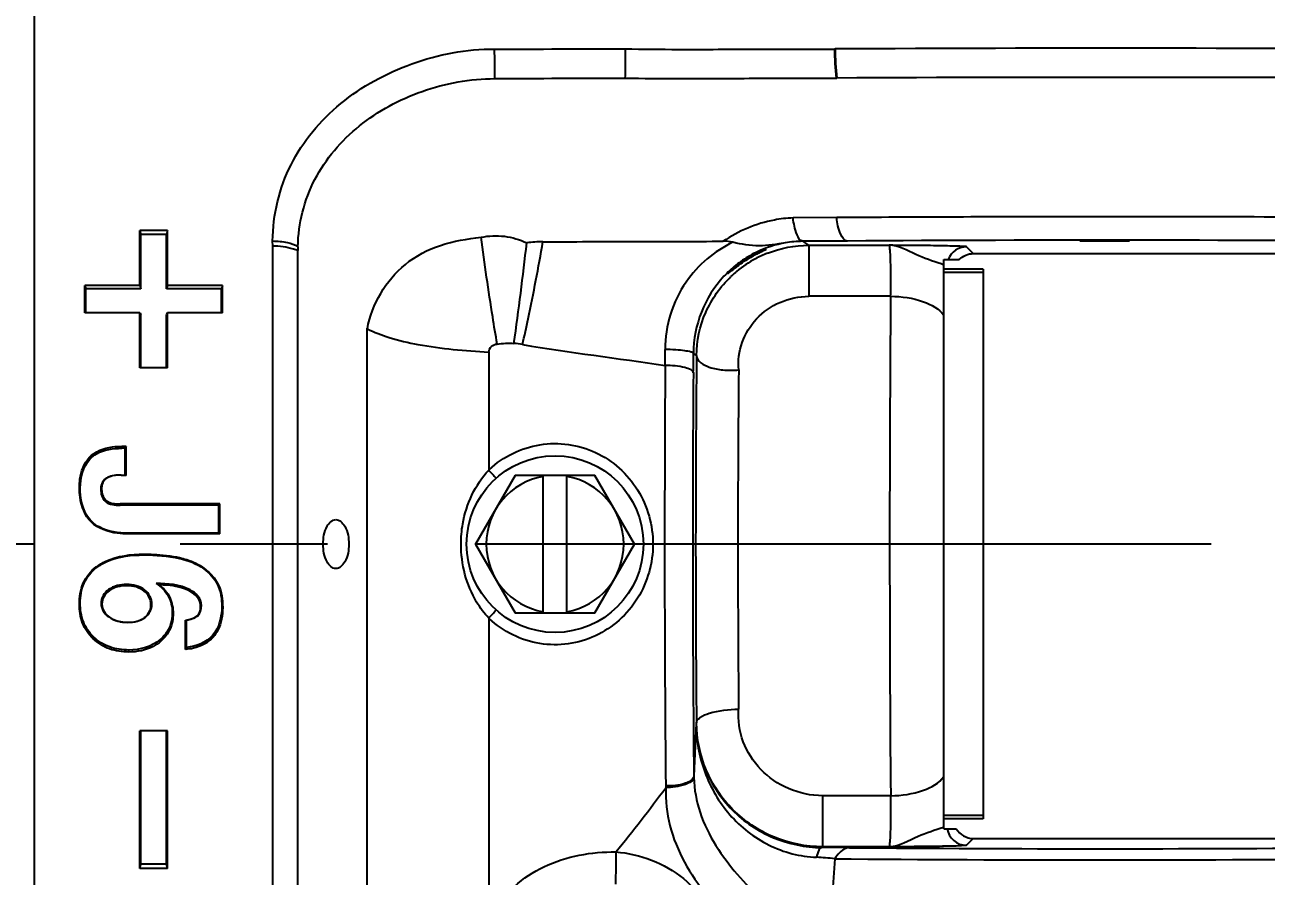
# Model space of a CAD drawing. Header units: millimetres. Extents: x 5828 to 6704, y 123 to 421.
# Drawn here: x 6524.703 to 6527.864, y 213.497 to 215.665 of the extents above; entities that cross this region are included whole.
import ezdxf

# ---------------------------------------------------------------- set-up
doc = ezdxf.new("R2010")
doc.units = ezdxf.units.MM
doc.linetypes.add('CENTER', pattern=[0.6, 0.375, -0.075, 0.075, -0.075])
for name, color, linetype in [('中心线', 7, 'Continuous'), ('外形图', 7, 'Continuous'), ('尺寸标注', 7, 'Continuous'), ('运动范围', 7, 'Continuous')]:
    doc.layers.add(name, color=color, linetype=linetype)
doc.styles.add('微软雅黑', font='msyh.ttc', dxfattribs={"height": 1.5})
doc.dimstyles.new('尺寸标注_1_20比例', dxfattribs={"dimtxt": 1.5, "dimasz": 1.25, "dimexe": 0.5, "dimexo": 0.4, "dimgap": 0.5, "dimtad": 1, "dimdec": 1, "dimlfac": 20, "dimdsep": 46, "dimtxsty": '微软雅黑', "dimcen": 0.09, "dimadec": 0, "dimazin": 0, "dimtp": 0.01, "dimtm": 0.01, "dimtfac": 1, "dimtdec": 1, "dimtofl": 0, "dimtmove": 0, "dimatfit": 3, "dimfxl": 1, "dimtolj": 1, "dimarcsym": 0})

# ---------------------------------------------------------------- blocks, each defined once
blk = doc.blocks.new('*D1145')
at = {"layer": 'Defpoints', "color": 0}
for p in [(6564.9775, 227.1499), (6618.6004, 224.7716), (6488.2514, 214.3423), (6559.4529, 214.3423), (6635.7237, 214.3423)]:
    blk.add_point(p, dxfattribs=at)
at = {"layer": '尺寸标注', "color": 0, "lineweight": -2}
blk.add_arc((6559.4529, 214.3423), 13.9483, 15.13637, 174.86363, dxfattribs=at)
at = {"layer": '尺寸标注', "color": 0}
for points in [[(6572.7139, 217.9391), (6573.1206, 218.0298), (6573.1893, 216.7644)], [(6545.3524, 215.6004), (6545.7687, 215.5817), (6545.5045, 214.3423)]]:
    blk.add_solid(points, dxfattribs=at)
at = {"layer": '尺寸标注', "color": 0, "insert": (6557.2583, 229.4032), "char_height": 1.5, "attachment_point": 5, "rotation": 8.2904, "style": '微软雅黑'}
blk.add_mtext('\\A1;{\\fAlibaba PuHuiTi 3.0 55 Regular|b0|i0|c134|p18;-\\A1;170%%d}', dxfattribs=at)
blk = doc.blocks.new('*D1146')
at = {"layer": 'Defpoints', "color": 0}
for p in [(6488.2514, 214.3423), (6559.4529, 214.3423), (6635.7237, 214.3423), (6618.6004, 203.913), (6564.9841, 201.5194)]:
    blk.add_point(p, dxfattribs=at)
at = {"layer": '尺寸标注', "color": 0, "lineweight": -2}
blk.add_arc((6559.4529, 214.3423), 13.965, 185.13022, 344.86978, dxfattribs=at)
at = {"layer": '尺寸标注', "color": 0}
for points in [[(6545.7519, 213.1029), (6545.3356, 213.0842), (6545.4878, 214.3423)], [(6573.1371, 210.6519), (6572.7305, 210.7426), (6573.2057, 211.9173)]]:
    blk.add_solid(points, dxfattribs=at)
at = {"layer": '尺寸标注', "color": 0, "insert": (6555.4094, 202.3101), "char_height": 1.5, "attachment_point": 5, "rotation": 341.4248, "style": '微软雅黑'}
blk.add_mtext('\\A1;{\\fAlibaba PuHuiTi 3.0 55 Regular|b0|i0|c134|p18;+\\A1;170%%d}', dxfattribs=at)

msp = doc.modelspace()

# ---------------------------------------------------------------- linework, layer by layer
at = {"layer": '中心线', "linetype": 'CENTER', "ltscale": 5}
msp.add_line((6635.7237, 214.3423), (6488.2514, 214.3423), dxfattribs=at)
at = {"layer": '外形图', "linetype": 'ByBlock'}
for p, q in [((6524.7279, 212.0173), (6524.7279, 216.6673)), ((6526.7645, 215.6034), (6526.7661, 215.6034)), ((6526.7688, 215.5292), (6526.7704, 215.5293)), ((6526.7701, 215.1739), (6526.6589, 215.1732)), ((6527.3879, 215.1761), (6527.3778, 215.176)), ((6527.3903, 215.1761), (6527.3879, 215.1761)), ((6527.3987, 215.1761), (6527.3903, 215.1761)), ((6527.4035, 215.1761), (6527.3987, 215.1761)), ((6527.5071, 215.1761), (6527.4035, 215.1761)), ((6527.5155, 215.1761), (6527.5071, 215.1761)), ((6527.518, 215.1761), (6527.5155, 215.1761)), ((6527.5281, 215.176), (6527.518, 215.1761)), ((6524.9959, 215.0013), (6524.9959, 215.1413)), ((6525.0659, 215.1413), (6524.9959, 215.1413)), ((6524.9959, 215.1413), (6524.998, 215.1306)), ((6524.998, 214.9921), (6524.998, 215.1306)), ((6525.0637, 215.1306), (6524.998, 215.1306)), ((6525.0659, 215.1413), (6525.0637, 215.1306)), ((6525.0637, 214.9921), (6525.0637, 215.1306)), ((6525.0659, 215.0013), (6525.0659, 215.1413)), ((6525.334, 215.1013), (6525.3339, 215.1144)), ((6525.334, 212.3498), (6525.334, 215.1013)), ((6526.7975, 215.1143), (6526.6838, 215.1136)), ((6526.699, 215.1034), (6526.6838, 215.1136)), ((6526.699, 215.1034), (6526.699, 214.9735)), ((6526.699, 215.1034), (6526.904, 215.1034)), ((6527.1179, 215.0823), (6527.1006, 215.0995)), ((6525.3981, 212.3831), (6525.3981, 215.0902)), ((6527.0429, 213.6173), (6527.0429, 215.0673)), ((6527.0429, 215.0673), (6527.0822, 215.0673)), ((6527.1179, 215.0823), (6529.2404, 215.0823)), ((6526.5137, 215.0473), (6526.508, 215.0473)), ((6527.1429, 215.0423), (6527.0429, 215.0423)), ((6527.1429, 215.0338), (6527.0429, 215.0338)), ((6527.1429, 215.0423), (6527.1429, 213.6423)), ((6524.8559, 214.9313), (6524.8559, 215.0013)), ((6524.9959, 215.0013), (6524.8559, 215.0013)), ((6524.8559, 215.0013), (6524.858, 214.9921)), ((6524.9959, 215.0013), (6524.998, 214.9921)), ((6525.0659, 215.0013), (6525.0637, 214.9921)), ((6525.2059, 215.0013), (6525.0659, 215.0013)), ((6525.2059, 215.0013), (6525.2037, 214.9921)), ((6525.2059, 214.9313), (6525.2059, 215.0013)), ((6524.858, 214.9313), (6524.858, 214.9921)), ((6524.998, 214.9921), (6524.858, 214.9921)), ((6525.2037, 214.9921), (6525.0637, 214.9921)), ((6525.2037, 214.9313), (6525.2037, 214.9921)), ((6526.9075, 214.9735), (6526.699, 214.9735)), ((6524.9959, 214.9313), (6524.8559, 214.9313)), ((6524.9959, 214.7913), (6524.9959, 214.9313)), ((6524.9959, 214.9313), (6524.998, 214.9271)), ((6524.998, 214.7913), (6524.998, 214.9271)), ((6525.0659, 214.9313), (6525.0637, 214.9271)), ((6525.0637, 214.7913), (6525.0637, 214.9271)), ((6525.0659, 214.7913), (6525.0659, 214.9313)), ((6525.2059, 214.9313), (6525.0659, 214.9313)), ((6525.5738, 214.8921), (6525.5738, 212.8995)), ((6525.8841, 214.8316), (6525.8841, 214.5309)), ((6526.4133, 214.8225), (6526.4053, 214.8278)), ((6525.0659, 214.7913), (6524.9959, 214.7913)), ((6524.9498, 214.5913), (6524.9498, 214.5864)), ((6524.9607, 214.5913), (6524.9498, 214.5913)), ((6524.9607, 214.5913), (6524.9586, 214.5864)), ((6524.9607, 214.517), (6524.9607, 214.5913)), ((6524.8669, 214.5628), (6524.8685, 214.559)), ((6524.9586, 214.5864), (6524.9498, 214.5864)), ((6524.9586, 214.5173), (6524.9586, 214.5864)), ((6524.9483, 214.5174), (6524.9484, 214.5177)), ((6524.9607, 214.517), (6524.9483, 214.5174)), ((6524.9586, 214.5173), (6524.9484, 214.5177)), ((6524.9607, 214.517), (6524.9586, 214.5173)), ((6525.9518, 214.5173), (6525.8508, 214.3423)), ((6526.1539, 214.5173), (6525.9518, 214.5173)), ((6526.0229, 214.1673), (6526.0229, 214.5173)), ((6526.0829, 214.1673), (6526.0829, 214.5173)), ((6526.2549, 214.3423), (6526.1539, 214.5173)), ((6524.8418, 214.4865), (6524.844, 214.4849)), ((6524.8983, 214.4845), (6524.8962, 214.483)), ((6524.9094, 214.4539), (6524.908, 214.451)), ((6524.9456, 214.4446), (6524.9456, 214.4413)), ((6525.1994, 214.4446), (6524.9456, 214.4446)), ((6525.1972, 214.4413), (6524.9456, 214.4413)), ((6525.1994, 214.4446), (6525.1972, 214.4413)), ((6525.1972, 214.3704), (6525.1972, 214.4413)), ((6525.1994, 214.3685), (6525.1994, 214.4446)), ((6524.872, 214.3987), (6524.8735, 214.3996)), ((6524.9656, 214.3685), (6524.9656, 214.3704)), ((6525.1972, 214.3704), (6524.9656, 214.3704)), ((6525.1994, 214.3685), (6524.9656, 214.3685)), ((6525.1994, 214.3685), (6525.1972, 214.3704)), ((6525.8508, 214.3423), (6525.9518, 214.1673)), ((6526.1539, 214.1673), (6526.2549, 214.3423)), ((6525.0061, 214.3166), (6525.0061, 214.3147)), ((6525.097, 214.3078), (6525.0965, 214.306)), ((6524.8849, 214.2843), (6524.8862, 214.2831)), ((6525.1598, 214.2805), (6525.1585, 214.2794)), ((6524.9173, 214.2233), (6524.916, 214.2264)), ((6524.9622, 214.2364), (6524.9622, 214.2397)), ((6525.0071, 214.2224), (6525.0085, 214.2253)), ((6525.1226, 214.2225), (6525.1236, 214.2257)), ((6525.1954, 214.2395), (6525.1934, 214.2396)), ((6524.8418, 214.1899), (6524.844, 214.1915)), ((6524.8993, 214.1894), (6524.8971, 214.191)), ((6525.0241, 214.1874), (6525.0263, 214.1891)), ((6525.1504, 214.1845), (6525.1526, 214.1862)), ((6525.2067, 214.1808), (6525.2045, 214.1826)), ((6524.9181, 214.1565), (6524.9169, 214.1567)), ((6525.008, 214.1555), (6525.0094, 214.1558)), ((6525.0804, 214.165), (6525.0782, 214.1669)), ((6525.1123, 214.0741), (6525.1123, 214.1484)), ((6525.1145, 214.0793), (6525.1145, 214.1487)), ((6525.1416, 214.1596), (6525.143, 214.1599)), ((6525.8841, 214.1537), (6525.8841, 213.3544)), ((6525.9518, 214.1673), (6526.1539, 214.1673)), ((6524.9651, 214.1431), (6524.9651, 214.143)), ((6524.8767, 214.1014), (6524.8782, 214.1056)), ((6525.049, 214.0948), (6525.0476, 214.0991)), ((6525.1823, 214.1055), (6525.1806, 214.1095)), ((6524.9676, 214.0675), (6524.9676, 214.0726)), ((6524.9959, 213.5165), (6524.9959, 213.8665)), ((6525.0659, 213.8665), (6524.9959, 213.8665)), ((6524.998, 213.5274), (6524.998, 213.8665)), ((6525.0637, 213.5274), (6525.0637, 213.8665)), ((6525.0659, 213.5165), (6525.0659, 213.8665)), ((6526.412, 213.8865), (6526.4064, 213.7513)), ((6526.412, 213.8865), (6526.4131, 213.8873)), ((6526.4064, 213.7513), (6526.4064, 213.7478)), ((6526.3348, 213.7263), (6526.3348, 213.7218)), ((6526.7345, 213.5713), (6526.7345, 213.7015)), ((6526.9076, 213.7015), (6526.7345, 213.7015)), ((6527.1429, 213.6508), (6527.0429, 213.6508)), ((6527.1429, 213.6423), (6527.0429, 213.6423)), ((6527.0429, 213.6173), (6527.0746, 213.6173)), ((6527.1179, 213.5923), (6527.1007, 213.5752)), ((6527.1179, 213.5923), (6528.9297, 213.5923)), ((6526.7318, 213.5695), (6526.7345, 213.5713)), ((6526.9041, 213.5713), (6526.7345, 213.5713)), ((6524.9959, 213.5165), (6524.998, 213.5274)), ((6525.0659, 213.5165), (6524.9959, 213.5165)), ((6525.0637, 213.5274), (6524.998, 213.5274)), ((6525.0659, 213.5165), (6525.0637, 213.5274))]:
    msp.add_line(p, q, dxfattribs=at)
msp.add_lwpolyline([(6525.5738, 214.8921), (6525.5744, 214.8915), (6525.5751, 214.891)], dxfattribs=at)
msp.add_circle((6526.0529, 214.3423), 0.225, dxfattribs=at)
for centre, radius, start, end in [((6520.9182, 215.5165), 4.9815, 0.1326, 0.9948), ((6527.5284, 215.6088), 0.7639, 180.4066, 185.9763), ((6527.4515, 91.7506), 123.8547, 89.56129, 90.317039), ((6527.5082, 215.6068), 0.7419, 180.2633, 185.9978), ((6527.4515, 92.7587), 122.7725, 89.559833, 90.3179), ((6527.4463, 104.6683), 110.5077, 90.035502, 90.35057), ((6527.4902, 113.7364), 101.4397, 89.518572, 89.978615), ((6525.7981, 215.0929), 0.3999, 178.9949, 180.384), ((6517.8338, 216.0225), 8.1981, 351.8034, 353.60731), ((6526.023, 214.7616), 0.3507, 90.1738, 96.891), ((6526.6867, 214.8384), 0.2754, 99.9886, 115.4862), ((6526.6856, 214.8366), 0.277, 90.3783, 99.6978), ((6527.4512, 111.3082), 103.8082, 89.527752, 90.360776), ((6527.1006, 215.0495), 0.05, 90.0212, 159.1845), ((6526.6889, 214.8338), 0.2805, 124.3556, 128.7396), ((6526.6995, 214.8157), 0.2879, 118.2677, 129.7927), ((6526.6893, 214.8331), 0.2813, 115.4933, 124.3436), ((6526.6995, 214.8154), 0.2881, 111.535, 118.2473), ((6526.6922, 214.8299), 0.2856, 128.7682, 137.0593), ((6526.764, 214.7108), 0.4194, 126.637, 128.5749), ((6526.6982, 214.8173), 0.2857, 129.8064, 133.1508), ((6526.6718, 214.8504), 0.2561, 128.746, 129.7494), ((6526.6959, 214.8265), 0.2906, 137.0717, 179.7458), ((6526.6975, 214.818), 0.2848, 133.1527, 133.6444), ((6603.768, 214.3425), 76.8631, 179.529666, 180.477859), ((6525.9073, 214.4809), 0.375, 80.3388, 83.7515), ((6507.7287, 214.5786), 18.6061, 0.67389, 0.79934), ((6510.6438, 214.8823), 15.7616, 359.62417, 359.80184), ((6578.2739, 214.342), 51.8629, 179.46913, 180.50236), ((6592.2419, 214.3432), 65.91, 179.605072, 180.536238), ((6588.3635, 214.343), 61.9599, 179.596819, 180.547096), ((6572.5693, 214.342), 46.0508, 179.44775, 180.52259), ((6526.0559, 214.3492), 0.2501, 132.8153, 133.3898), ((6526.0529, 214.3423), 0.175, 99.8709, 260.1291), ((6526.0529, 214.3423), 0.175, 279.8709, 80.1291), ((6524.9879, 214.1217), 0.1297, 64.0624, 67.5979), ((6525.0791, 214.4272), 0.2808, 276.7982, 277.2479), ((6526.0559, 214.3354), 0.2501, 226.6084, 227.1443), ((6522.6582, 215.0988), 2.6594, 337.3378, 337.4604), ((6527.0021, 213.7366), 0.1226, 289.0102, 289.4297), ((6527.1007, 213.6252), 0.05, 189.0547, 269.9774), ((6537.3721, 213.3988), 11.1653, 179.18148, 179.6047), ((6526.6949, 200.8427), 12.7268, 89.5136, 89.83393), ((6527.4533, 292.8013), 79.2349, 269.529732, 270.452326), ((6526.6956, 212.9957), 0.5494, 82.7274, 87.6077), ((6550.9537, 211.9092), 24.2435, 176.14127, 176.5915), ((6527.4533, 300.6448), 87.1068, 269.547361, 270.435401)]:
    msp.add_arc(centre, radius, start, end, dxfattribs=at)
msp.add_ellipse((6527.4529, 215.1146), major_axis=(0.0625, 0), ratio=0.017455, dxfattribs=at)
for points, knots in [([(6525.3339, 215.1144), (6525.3343, 215.181), (6525.367, 215.3164), (6525.501, 215.4762), (6525.6865, 215.5761), (6525.8276, 215.6038), (6525.899, 215.603)], [0, 0, 0, 0, 0.243295, 0.487117, 0.739396, 1, 1, 1, 1]), ([(6526.2313, 215.6036), (6526.2314, 215.5972), (6526.2316, 215.5723), (6526.2314, 215.5475), (6526.231, 215.5291)], [0, 0, 0, 0, 0.258382, 1, 1, 1, 1]), ([(6526.2313, 215.6036), (6526.2767, 215.6032), (6526.3894, 215.6017), (6526.5671, 215.6035), (6526.6994, 215.6029), (6526.7645, 215.6033)], [0, 0, 0, 0, 0.255553, 0.633889, 1, 1, 1, 1]), ([(6525.3982, 215.0999), (6525.3992, 215.1588), (6525.4293, 215.2782), (6525.5495, 215.4174), (6525.713, 215.505), (6525.8371, 215.5277), (6525.8997, 215.528)], [0, 0, 0, 0, 0.244101, 0.488378, 0.740362, 1, 1, 1, 1]), ([(6526.231, 215.5291), (6526.2769, 215.5287), (6526.3908, 215.5274), (6526.5701, 215.5293), (6526.7035, 215.5288), (6526.7688, 215.5292)], [0, 0, 0, 0, 0.255839, 0.635762, 1, 1, 1, 1]), ([(6526.6589, 215.1731), (6526.6429, 215.1724), (6526.5803, 215.1655), (6526.52, 215.1403), (6526.4813, 215.1137)], [0, 0, 0, 0, 0.2534, 1, 1, 1, 1]), ([(6526.6838, 215.1136), (6526.6764, 215.114), (6526.6644, 215.1395), (6526.6608, 215.1586), (6526.6589, 215.1731)], [0, 0, 0, 0, 0.336675, 1, 1, 1, 1]), ([(6526.7975, 215.1143), (6526.7896, 215.1147), (6526.7747, 215.1387), (6526.7717, 215.1594), (6526.7701, 215.174)], [0, 0, 0, 0, 0.352562, 1, 1, 1, 1]), ([(6525.8648, 215.1241), (6525.8842, 215.1277), (6525.9245, 215.1299), (6525.9629, 215.1178), (6525.9809, 215.1097)], [0, 0, 0, 0, 0.500979, 1, 1, 1, 1]), ([(6525.3339, 215.1144), (6525.3465, 215.1143), (6525.3685, 215.1121), (6525.3903, 215.1053), (6525.3982, 215.0999)], [0, 0, 0, 0, 0.567857, 1, 1, 1, 1]), ([(6525.3981, 215.0902), (6525.3945, 215.0917), (6525.3736, 215.0981), (6525.3518, 215.1015), (6525.334, 215.1013)], [0, 0, 0, 0, 0.183039, 1, 1, 1, 1]), ([(6525.5751, 214.891), (6525.5865, 214.9534), (6525.641, 215.0465), (6525.7607, 215.1093), (6525.8297, 215.1196), (6525.8648, 215.1241)], [0, 0, 0, 0, 0.478394, 0.733429, 1, 1, 1, 1]), ([(6525.9055, 214.8519), (6525.9016, 214.8749), (6525.8868, 214.9654), (6525.8735, 215.0562), (6525.8648, 215.1241)], [0, 0, 0, 0, 0.253722, 1, 1, 1, 1]), ([(6525.9702, 214.8506), (6525.9751, 214.8725), (6525.9939, 214.9594), (6526.0108, 215.0468), (6526.0219, 215.1122)], [0, 0, 0, 0, 0.252982, 1, 1, 1, 1]), ([(6526.0219, 215.1122), (6526.0603, 215.112), (6526.1371, 215.1133), (6526.2903, 215.1125), (6526.405, 215.1133), (6526.4813, 215.1137)], [0, 0, 0, 0, 0.250842, 0.501846, 1, 1, 1, 1]), ([(6526.5058, 215.1112), (6526.4587, 215.0889), (6526.3687, 215.0129), (6526.333, 214.8982), (6526.333, 214.8382)], [0, 0, 0, 0, 0.465009, 1, 1, 1, 1]), ([(6526.639, 215.1096), (6526.617, 215.1061), (6526.5725, 215.0983), (6526.5276, 215.1057), (6526.5058, 215.1112)], [0, 0, 0, 0, 0.498152, 1, 1, 1, 1]), ([(6527.1006, 215.0995), (6527.0995, 215.1006), (6527.0929, 215.0996), (6527.0817, 215.1015), (6527.0624, 215.1014), (6527.0377, 215.1021), (6527.0082, 215.1025), (6526.9631, 215.103), (6526.928, 215.1032), (6526.904, 215.1034)], [0, 0, 0, 0, 0.023889, 0.086398, 0.184205, 0.312334, 0.464611, 0.634241, 1, 1, 1, 1]), ([(6527.0359, 215.056), (6527.0141, 215.063), (6526.9705, 215.0779), (6526.9279, 215.1028), (6526.904, 215.1034)], [0, 0, 0, 0, 0.488619, 1, 1, 1, 1]), ([(6526.9075, 214.9735), (6526.9078, 214.9879), (6526.9081, 215.0166), (6526.9079, 215.0515), (6526.9068, 215.076), (6526.9065, 215.0901), (6526.9049, 215.0976), (6526.9051, 215.103), (6526.904, 215.1034)], [0, 0, 0, 0, 0.331724, 0.662114, 0.79939, 0.905529, 0.973681, 1, 1, 1, 1]), ([(6526.5115, 215.0501), (6526.5196, 215.0566), (6526.536, 215.0682), (6526.5576, 215.0801), (6526.5727, 215.0866), (6526.5822, 215.0907), (6526.5861, 215.0911), (6526.5904, 215.0932), (6526.5904, 215.0926)], [0, 0, 0, 0, 0.344713, 0.670801, 0.806938, 0.91212, 0.978139, 1, 1, 1, 1]), ([(6526.5904, 215.0926), (6526.5904, 215.0919), (6526.5866, 215.0912), (6526.5824, 215.0883), (6526.5735, 215.0847), (6526.5588, 215.0771), (6526.5379, 215.0652), (6526.5218, 215.0536), (6526.5137, 215.0473)], [0, 0, 0, 0, 0.024663, 0.092314, 0.197714, 0.332868, 0.65611, 1, 1, 1, 1]), ([(6526.4924, 215.031), (6526.4919, 215.0314), (6526.4949, 215.0338), (6526.4966, 215.0367), (6526.5022, 215.0419), (6526.5058, 215.0454), (6526.508, 215.0473)], [0, 0, 0, 0, 0.080516, 0.299474, 0.61649, 1, 1, 1, 1]), ([(6526.5025, 215.0386), (6526.5002, 215.0368), (6526.497, 215.0355), (6526.4934, 215.0304), (6526.4924, 215.031)], [0, 0, 0, 0, 0.712728, 1, 1, 1, 1]), ([(6526.4133, 214.8225), (6526.4136, 214.8599), (6526.4295, 214.9353), (6526.4739, 214.9983), (6526.5009, 215.0241)], [0, 0, 0, 0, 0.500151, 1, 1, 1, 1]), ([(6526.5206, 214.7859), (6526.5184, 214.8093), (6526.5245, 214.8577), (6526.5631, 214.9199), (6526.6242, 214.9628), (6526.674, 214.9734), (6526.699, 214.9735)], [0, 0, 0, 0, 0.244125, 0.488363, 0.7398, 1, 1, 1, 1]), ([(6526.9075, 214.9735), (6526.9357, 214.9733), (6526.9841, 214.9667), (6527.0311, 214.9423), (6527.0429, 214.9251)], [0, 0, 0, 0, 0.575161, 1, 1, 1, 1]), ([(6525.5751, 214.891), (6525.5926, 214.8816), (6525.6352, 214.8657), (6525.738, 214.8418), (6525.8238, 214.8349), (6525.8841, 214.8316)], [0, 0, 0, 0, 0.188206, 0.427682, 1, 1, 1, 1]), ([(6525.8841, 214.8316), (6525.8848, 214.8368), (6525.8895, 214.8474), (6525.9003, 214.8513), (6525.9055, 214.8519)], [0, 0, 0, 0, 0.496042, 1, 1, 1, 1]), ([(6526.4053, 214.8278), (6526.4049, 214.8301), (6526.3952, 214.8325), (6526.3817, 214.8354), (6526.3586, 214.8374), (6526.342, 214.8381), (6526.333, 214.8382)], [0, 0, 0, 0, 0.095763, 0.315153, 0.631898, 1, 1, 1, 1]), ([(6526.4133, 214.8225), (6526.4141, 214.808), (6526.4441, 214.791), (6526.4813, 214.7852), (6526.5072, 214.7848), (6526.5206, 214.7859)], [0, 0, 0, 0, 0.365958, 0.661137, 1, 1, 1, 1]), ([(6526.4051, 214.779), (6526.4048, 214.782), (6526.3968, 214.7882), (6526.3732, 214.7952), (6526.3502, 214.7974), (6526.3335, 214.7975)], [0, 0, 0, 0, 0.120379, 0.339911, 1, 1, 1, 1]), ([(6524.8669, 214.5628), (6524.8812, 214.579), (6524.9125, 214.59), (6524.9418, 214.5913), (6524.9498, 214.5913)], [0, 0, 0, 0, 0.730127, 1, 1, 1, 1]), ([(6525.8859, 214.5326), (6525.9209, 214.5651), (6526.0123, 214.6105), (6526.1625, 214.5887), (6526.275, 214.4877), (6526.3022, 214.3901), (6526.3022, 214.3423)], [0, 0, 0, 0, 0.249855, 0.499901, 0.74967, 1, 1, 1, 1]), ([(6524.8418, 214.4865), (6524.8418, 214.4936), (6524.8432, 214.5206), (6524.8537, 214.5478), (6524.8669, 214.5628)], [0, 0, 0, 0, 0.262533, 1, 1, 1, 1]), ([(6524.8685, 214.559), (6524.8734, 214.5644), (6524.8969, 214.5827), (6524.9279, 214.5864), (6524.9498, 214.5864)], [0, 0, 0, 0, 0.251523, 1, 1, 1, 1]), ([(6525.8135, 214.3423), (6525.8135, 214.3595), (6525.8191, 214.4273), (6525.8496, 214.4937), (6525.8841, 214.5309)], [0, 0, 0, 0, 0.2532, 1, 1, 1, 1]), ([(6524.9484, 214.5177), (6524.9366, 214.5182), (6524.9178, 214.5172), (6524.8987, 214.5012), (6524.8962, 214.4889), (6524.8962, 214.483)], [0, 0, 0, 0, 0.500637, 0.750207, 1, 1, 1, 1]), ([(6524.9483, 214.5174), (6524.9385, 214.5178), (6524.9224, 214.5171), (6524.902, 214.5049), (6524.8983, 214.4913), (6524.8983, 214.4845)], [0, 0, 0, 0, 0.437825, 0.697326, 1, 1, 1, 1]), ([(6524.872, 214.3987), (6524.8556, 214.4149), (6524.8433, 214.4471), (6524.8418, 214.4782), (6524.8418, 214.4865)], [0, 0, 0, 0, 0.73551, 1, 1, 1, 1]), ([(6524.8735, 214.3996), (6524.868, 214.405), (6524.8491, 214.4297), (6524.844, 214.462), (6524.844, 214.4849)], [0, 0, 0, 0, 0.252045, 1, 1, 1, 1]), ([(6524.8983, 214.4845), (6524.8983, 214.4815), (6524.8988, 214.4706), (6524.9033, 214.4591), (6524.9094, 214.4539)], [0, 0, 0, 0, 0.272982, 1, 1, 1, 1]), ([(6524.9094, 214.4539), (6524.9116, 214.452), (6524.9227, 214.4456), (6524.9359, 214.4446), (6524.9456, 214.4446)], [0, 0, 0, 0, 0.229755, 1, 1, 1, 1]), ([(6524.9656, 214.3704), (6524.9411, 214.3704), (6524.9066, 214.3747), (6524.8794, 214.3939), (6524.8735, 214.3996)], [0, 0, 0, 0, 0.748443, 1, 1, 1, 1]), ([(6525.4948, 214.2798), (6525.4855, 214.2798), (6525.4649, 214.302), (6525.4612, 214.3423), (6525.4649, 214.3826), (6525.4855, 214.4048), (6525.4948, 214.4048)], [0, 0, 0, 0, 0.187332, 0.500082, 0.812721, 1, 1, 1, 1]), ([(6525.4948, 214.4048), (6525.5042, 214.4048), (6525.525, 214.3828), (6525.5296, 214.3423), (6525.525, 214.3018), (6525.5042, 214.2798), (6525.4948, 214.2798)], [0, 0, 0, 0, 0.188413, 0.500082, 0.811638, 1, 1, 1, 1]), ([(6524.9656, 214.3685), (6524.9567, 214.3685), (6524.9238, 214.37), (6524.8892, 214.3816), (6524.872, 214.3987)], [0, 0, 0, 0, 0.268838, 1, 1, 1, 1]), ([(6525.8841, 214.1537), (6525.8724, 214.1662), (6525.8316, 214.2211), (6525.8135, 214.2914), (6525.8135, 214.3423)], [0, 0, 0, 0, 0.251704, 1, 1, 1, 1]), ([(6526.3022, 214.3423), (6526.3022, 214.2945), (6526.275, 214.1968), (6526.1624, 214.0958), (6526.0121, 214.0741), (6525.9207, 214.1196), (6525.8858, 214.1521)], [0, 0, 0, 0, 0.250433, 0.500232, 0.750258, 1, 1, 1, 1]), ([(6524.8849, 214.2843), (6524.8924, 214.2899), (6524.9292, 214.3114), (6524.9732, 214.3166), (6525.0061, 214.3166)], [0, 0, 0, 0, 0.221611, 1, 1, 1, 1]), ([(6524.8862, 214.2831), (6524.8946, 214.2894), (6524.9315, 214.3099), (6524.9748, 214.3147), (6525.0061, 214.3147)], [0, 0, 0, 0, 0.251075, 1, 1, 1, 1]), ([(6525.0061, 214.3166), (6525.0141, 214.3166), (6525.0446, 214.316), (6525.0751, 214.3128), (6525.097, 214.3078)], [0, 0, 0, 0, 0.264238, 1, 1, 1, 1]), ([(6525.097, 214.3078), (6525.103, 214.3064), (6525.1252, 214.3005), (6525.1466, 214.2906), (6525.1598, 214.2805)], [0, 0, 0, 0, 0.27098, 1, 1, 1, 1]), ([(6524.8418, 214.1899), (6524.8418, 214.2077), (6524.8471, 214.2442), (6524.8706, 214.2736), (6524.8849, 214.2843)], [0, 0, 0, 0, 0.500471, 1, 1, 1, 1]), ([(6524.844, 214.1915), (6524.844, 214.2089), (6524.8492, 214.2444), (6524.8723, 214.2728), (6524.8862, 214.2831)], [0, 0, 0, 0, 0.50068, 1, 1, 1, 1]), ([(6525.1598, 214.2805), (6525.1637, 214.2775), (6525.1776, 214.2659), (6525.1894, 214.2514), (6525.1954, 214.2395)], [0, 0, 0, 0, 0.269463, 1, 1, 1, 1]), ([(6525.0373, 214.2416), (6525.0499, 214.234), (6525.0724, 214.2122), (6525.0782, 214.1817), (6525.0782, 214.1669)], [0, 0, 0, 0, 0.499931, 1, 1, 1, 1]), ([(6524.916, 214.2264), (6524.9104, 214.2223), (6524.9004, 214.212), (6524.8971, 214.1979), (6524.8971, 214.191)], [0, 0, 0, 0, 0.500713, 1, 1, 1, 1]), ([(6524.9173, 214.2233), (6524.9119, 214.2194), (6524.9023, 214.2094), (6524.8993, 214.1959), (6524.8993, 214.1894)], [0, 0, 0, 0, 0.507453, 1, 1, 1, 1]), ([(6525.0241, 214.1874), (6525.0241, 214.1909), (6525.0228, 214.2042), (6525.0146, 214.2161), (6525.0071, 214.2224)], [0, 0, 0, 0, 0.261589, 1, 1, 1, 1]), ([(6525.0446, 214.2384), (6525.056, 214.2302), (6525.0756, 214.2079), (6525.0804, 214.1791), (6525.0804, 214.165)], [0, 0, 0, 0, 0.499095, 1, 1, 1, 1]), ([(6525.1226, 214.2225), (6525.1054, 214.232), (6525.0781, 214.2373), (6525.0516, 214.2383), (6525.0446, 214.2384)], [0, 0, 0, 0, 0.738503, 1, 1, 1, 1]), ([(6525.1504, 214.1845), (6525.1504, 214.1923), (6525.1439, 214.2089), (6525.13, 214.2184), (6525.1226, 214.2225)], [0, 0, 0, 0, 0.479533, 1, 1, 1, 1]), ([(6525.1526, 214.1862), (6525.1526, 214.1946), (6525.1456, 214.2119), (6525.1311, 214.2216), (6525.1236, 214.2257)], [0, 0, 0, 0, 0.496922, 1, 1, 1, 1]), ([(6524.8767, 214.1014), (6524.8651, 214.1124), (6524.8464, 214.1405), (6524.8418, 214.1734), (6524.8418, 214.1899)], [0, 0, 0, 0, 0.4932, 1, 1, 1, 1]), ([(6524.8782, 214.1056), (6524.8667, 214.1164), (6524.8484, 214.1437), (6524.844, 214.1757), (6524.844, 214.1915)], [0, 0, 0, 0, 0.499292, 1, 1, 1, 1]), ([(6524.8971, 214.191), (6524.8971, 214.1842), (6524.901, 214.1703), (6524.9113, 214.1606), (6524.9169, 214.1567)], [0, 0, 0, 0, 0.498732, 1, 1, 1, 1]), ([(6524.8993, 214.1894), (6524.8993, 214.1828), (6524.903, 214.1695), (6524.9128, 214.1602), (6524.9181, 214.1565)], [0, 0, 0, 0, 0.502488, 1, 1, 1, 1]), ([(6525.008, 214.1555), (6525.0106, 214.1575), (6525.0197, 214.1656), (6525.0241, 214.1785), (6525.0241, 214.1874)], [0, 0, 0, 0, 0.263086, 1, 1, 1, 1]), ([(6525.1416, 214.1596), (6525.1465, 214.1638), (6525.15, 214.1732), (6525.1504, 214.182), (6525.1504, 214.1845)], [0, 0, 0, 0, 0.720741, 1, 1, 1, 1]), ([(6525.2067, 214.1808), (6525.2067, 214.1611), (6525.2021, 214.1332), (6525.1869, 214.1108), (6525.1823, 214.1055)], [0, 0, 0, 0, 0.737307, 1, 1, 1, 1]), ([(6524.9181, 214.1565), (6524.9216, 214.154), (6524.936, 214.1458), (6524.953, 214.1431), (6524.9651, 214.1431)], [0, 0, 0, 0, 0.262021, 1, 1, 1, 1]), ([(6524.9651, 214.1431), (6524.9691, 214.1431), (6524.984, 214.1438), (6524.9993, 214.1487), (6525.008, 214.1555)], [0, 0, 0, 0, 0.263394, 1, 1, 1, 1]), ([(6525.0782, 214.1669), (6525.0782, 214.1542), (6525.0737, 214.1282), (6525.0572, 214.1074), (6525.0476, 214.0991)], [0, 0, 0, 0, 0.500118, 1, 1, 1, 1]), ([(6525.0804, 214.165), (6525.0804, 214.1519), (6525.0758, 214.125), (6525.059, 214.1034), (6525.049, 214.0948)], [0, 0, 0, 0, 0.49901, 1, 1, 1, 1]), ([(6525.1123, 214.1484), (6525.1152, 214.1489), (6525.1254, 214.1511), (6525.1357, 214.1548), (6525.1416, 214.1596)], [0, 0, 0, 0, 0.27319, 1, 1, 1, 1]), ([(6524.9676, 214.0675), (6524.951, 214.0675), (6524.9175, 214.072), (6524.8885, 214.09), (6524.8767, 214.1014)], [0, 0, 0, 0, 0.502578, 1, 1, 1, 1]), ([(6524.9676, 214.0726), (6524.9514, 214.0726), (6524.9185, 214.077), (6524.8899, 214.0944), (6524.8782, 214.1056)], [0, 0, 0, 0, 0.500918, 1, 1, 1, 1]), ([(6525.049, 214.0948), (6525.0432, 214.0898), (6525.0191, 214.0732), (6524.9889, 214.0675), (6524.9676, 214.0675)], [0, 0, 0, 0, 0.263799, 1, 1, 1, 1]), ([(6525.1823, 214.1055), (6525.1697, 214.091), (6525.1446, 214.0781), (6525.119, 214.0746), (6525.1123, 214.0741)], [0, 0, 0, 0, 0.742411, 1, 1, 1, 1]), ([(6526.4131, 213.8873), (6526.4135, 213.8925), (6526.4243, 213.9042), (6526.4606, 213.9179), (6526.4952, 213.9218), (6526.5204, 213.922)], [0, 0, 0, 0, 0.134888, 0.35583, 1, 1, 1, 1]), ([(6526.7345, 213.7015), (6526.7049, 213.7015), (6526.6461, 213.7139), (6526.5734, 213.7639), (6526.5267, 213.8369), (6526.5183, 213.8941), (6526.5204, 213.922)], [0, 0, 0, 0, 0.259656, 0.510688, 0.755054, 1, 1, 1, 1]), ([(6526.412, 213.8866), (6526.4121, 213.8444), (6526.427, 213.7595), (6526.492, 213.648), (6526.5933, 213.5682), (6526.677, 213.5463), (6526.7186, 213.5446)], [0, 0, 0, 0, 0.25094, 0.501989, 0.752468, 1, 1, 1, 1]), ([(6526.412, 213.8865), (6526.4123, 213.8461), (6526.429, 213.7639), (6526.4993, 213.6587), (6526.6054, 213.5869), (6526.69, 213.5696), (6526.7318, 213.5695)], [0, 0, 0, 0, 0.244454, 0.493149, 0.746966, 1, 1, 1, 1]), ([(6526.7345, 213.5713), (6526.692, 213.5713), (6526.607, 213.5884), (6526.5009, 213.6597), (6526.4303, 213.7641), (6526.4134, 213.8464), (6526.4131, 213.8873)], [0, 0, 0, 0, 0.257026, 0.507484, 0.753295, 1, 1, 1, 1]), ([(6526.4064, 213.7513), (6526.4057, 213.742), (6526.3752, 213.7275), (6526.3516, 213.7261), (6526.3348, 213.7263)], [0, 0, 0, 0, 0.357776, 1, 1, 1, 1]), ([(6526.4064, 213.7478), (6526.4057, 213.7386), (6526.3749, 213.7249), (6526.3516, 213.7223), (6526.3348, 213.7218)], [0, 0, 0, 0, 0.355161, 1, 1, 1, 1]), ([(6526.4064, 213.7478), (6526.4071, 213.7176), (6526.4185, 213.6562), (6526.4735, 213.5464), (6526.5358, 213.4773), (6526.5797, 213.4357)], [0, 0, 0, 0, 0.248024, 0.503243, 1, 1, 1, 1]), ([(6526.9076, 213.7015), (6526.9357, 213.7017), (6526.9843, 213.7084), (6527.0311, 213.7332), (6527.0429, 213.7505)], [0, 0, 0, 0, 0.573902, 1, 1, 1, 1]), ([(6526.3348, 213.7218), (6526.3339, 213.6895), (6526.3412, 213.6231), (6526.3928, 213.4989), (6526.4592, 213.4206), (6526.507, 213.3732)], [0, 0, 0, 0, 0.242943, 0.494493, 1, 1, 1, 1]), ([(6526.9041, 213.5713), (6526.9052, 213.5717), (6526.905, 213.5771), (6526.9066, 213.5846), (6526.9069, 213.5988), (6526.908, 213.6234), (6526.9082, 213.6584), (6526.9079, 213.6871), (6526.9076, 213.7015)], [0, 0, 0, 0, 0.026381, 0.094706, 0.201076, 0.338555, 0.669038, 1, 1, 1, 1]), ([(6527.042, 213.6206), (6527.0203, 213.6132), (6526.9739, 213.5996), (6526.93, 213.5719), (6526.9041, 213.5713)], [0, 0, 0, 0, 0.470345, 1, 1, 1, 1]), ([(6525.8994, 213.401), (6525.9217, 213.4541), (6526.0243, 213.5383), (6526.1455, 213.559), (6526.2079, 213.5583)], [0, 0, 0, 0, 0.480139, 1, 1, 1, 1]), ([(6526.2079, 213.5583), (6526.2693, 213.5534), (6526.3929, 213.5078), (6526.4625, 213.3939), (6526.4758, 213.3343)], [0, 0, 0, 0, 0.502378, 1, 1, 1, 1]), ([(6526.7318, 213.5695), (6526.7286, 213.5691), (6526.7224, 213.5594), (6526.7201, 213.5508), (6526.7186, 213.5446)], [0, 0, 0, 0, 0.333776, 1, 1, 1, 1]), ([(6526.803, 213.569), (6526.7996, 213.5689), (6526.7834, 213.5653), (6526.7719, 213.5515), (6526.7652, 213.5407)], [0, 0, 0, 0, 0.211198, 1, 1, 1, 1]), ([(6527.1007, 213.5752), (6527.0996, 213.574), (6527.093, 213.5751), (6527.0818, 213.5732), (6527.0624, 213.5733), (6527.0378, 213.5725), (6527.0082, 213.5722), (6526.9632, 213.5717), (6526.9281, 213.5714), (6526.9041, 213.5713)], [0, 0, 0, 0, 0.023933, 0.086513, 0.184407, 0.312591, 0.464862, 0.634437, 1, 1, 1, 1])]:
    msp.add_open_spline(points, degree=3, knots=knots, dxfattribs=at)
for points in [[(6525.899, 215.603), (6526.0098, 215.6029), (6526.1205, 215.6042), (6526.2313, 215.6036)], [(6525.8997, 215.528), (6526.0102, 215.528), (6526.1206, 215.5298), (6526.231, 215.5291)], [(6526.5059, 215.1111), (6526.4979, 215.1131), (6526.4895, 215.1138), (6526.4813, 215.1137)], [(6526.5937, 215.0834), (6526.627, 215.0965), (6526.6633, 215.1034), (6526.699, 215.1034)], [(6527.0822, 215.0673), (6527.0912, 215.0765), (6527.1049, 215.0823), (6527.1179, 215.0823)], [(6527.0429, 215.0537), (6527.0405, 215.0545), (6527.0382, 215.0553), (6527.0359, 215.056)], [(6525.9055, 214.8519), (6525.9196, 214.8538), (6525.934, 214.8552), (6525.9481, 214.8537)], [(6525.9702, 214.8506), (6526.0908, 214.83), (6526.2125, 214.8157), (6526.3335, 214.7975)], [(6524.844, 214.4849), (6524.844, 214.5109), (6524.8512, 214.5396), (6524.8685, 214.559)], [(6525.8841, 214.5309), (6525.8904, 214.5241), (6525.8967, 214.5171), (6525.9028, 214.5099)], [(6524.8962, 214.483), (6524.8962, 214.4716), (6524.8993, 214.4583), (6524.908, 214.451)], [(6524.908, 214.451), (6524.9179, 214.4427), (6524.9327, 214.4413), (6524.9456, 214.4413)], [(6525.0061, 214.3147), (6525.0364, 214.3147), (6525.067, 214.3127), (6525.0965, 214.306)], [(6525.0965, 214.306), (6525.1184, 214.3011), (6525.1406, 214.293), (6525.1585, 214.2794)], [(6525.1585, 214.2794), (6525.1726, 214.2687), (6525.1855, 214.2554), (6525.1934, 214.2396)], [(6525.1236, 214.2257), (6525.098, 214.2398), (6525.0666, 214.2421), (6525.0373, 214.2416)], [(6524.9622, 214.2397), (6524.9462, 214.2397), (6524.929, 214.2357), (6524.916, 214.2264)], [(6524.9622, 214.2364), (6524.9466, 214.2364), (6524.9299, 214.2325), (6524.9173, 214.2233)], [(6525.0085, 214.2253), (6524.996, 214.2356), (6524.9784, 214.2397), (6524.9622, 214.2397)], [(6525.0071, 214.2224), (6524.9951, 214.2324), (6524.9779, 214.2364), (6524.9622, 214.2364)], [(6525.0263, 214.1891), (6525.0263, 214.2026), (6525.0189, 214.2168), (6525.0085, 214.2253)], [(6525.1934, 214.2396), (6525.2022, 214.2224), (6525.2045, 214.202), (6525.2045, 214.1826)], [(6525.1954, 214.2395), (6525.2043, 214.2217), (6525.2067, 214.2008), (6525.2067, 214.1808)], [(6525.0094, 214.1558), (6525.0193, 214.1634), (6525.0263, 214.1766), (6525.0263, 214.1891)], [(6525.143, 214.1599), (6525.1502, 214.1659), (6525.1526, 214.1769), (6525.1526, 214.1862)], [(6525.2045, 214.1826), (6525.2045, 214.157), (6525.1976, 214.1288), (6525.1806, 214.1095)], [(6524.9169, 214.1567), (6524.9306, 214.1471), (6524.9484, 214.143), (6524.9651, 214.143)], [(6524.9651, 214.143), (6524.9805, 214.143), (6524.9972, 214.1465), (6525.0094, 214.1558)], [(6525.1145, 214.1487), (6525.1246, 214.1506), (6525.1351, 214.1534), (6525.143, 214.1599)], [(6525.8841, 214.1537), (6525.8904, 214.1605), (6525.8967, 214.1675), (6525.9028, 214.1747)], [(6525.0476, 214.0991), (6525.0262, 214.0809), (6524.9957, 214.0726), (6524.9676, 214.0726)], [(6525.1806, 214.1095), (6525.1647, 214.0913), (6525.1387, 214.0816), (6525.1145, 214.0793)], [(6526.2079, 213.5583), (6526.2512, 213.612), (6526.2937, 213.6664), (6526.3348, 213.7218)], [(6527.0746, 213.6173), (6527.0829, 213.6029), (6527.1012, 213.5923), (6527.1179, 213.5923)]]:
    msp.add_open_spline(points, degree=3, dxfattribs=at)
at = {"layer": '运动范围'}
msp.add_arc((6559.4529, 214.3423), 60.06, 10, 350, dxfattribs=at)

# ---------------------------------------------------------------- dimensions: what is measured, and where the dimension line sits
at = {"layer": '尺寸标注'}
for base, line2, text, picture, middle in [((6564.9775, 227.1499), ((6559.4529, 214.3423), (6618.6004, 224.7716)), '\\A1;{\\fAlibaba PuHuiTi 3.0 55 Regular|b0|i0|c134|p18;-<>}', '*D1145', (6557.4417, 228.1449)), ((6564.9841, 201.5194), ((6559.4529, 214.3423), (6618.6004, 203.913)), '\\A1;{\\fAlibaba PuHuiTi 3.0 55 Regular|b0|i0|c134|p18;+<>}', '*D1146', (6555.0043, 201.1047))]:
    dim = msp.add_angular_dim_2l(base=base, line1=((6635.7237, 214.3423), (6488.2514, 214.3423)), line2=line2, text=text, dimstyle='尺寸标注_1_20比例', dxfattribs=at)
    dim.commit()
    dim.dimension.update_dxf_attribs({"geometry": picture, "text_midpoint": middle, "dimtype": 162})

doc.saveas('drawing.dxf')
